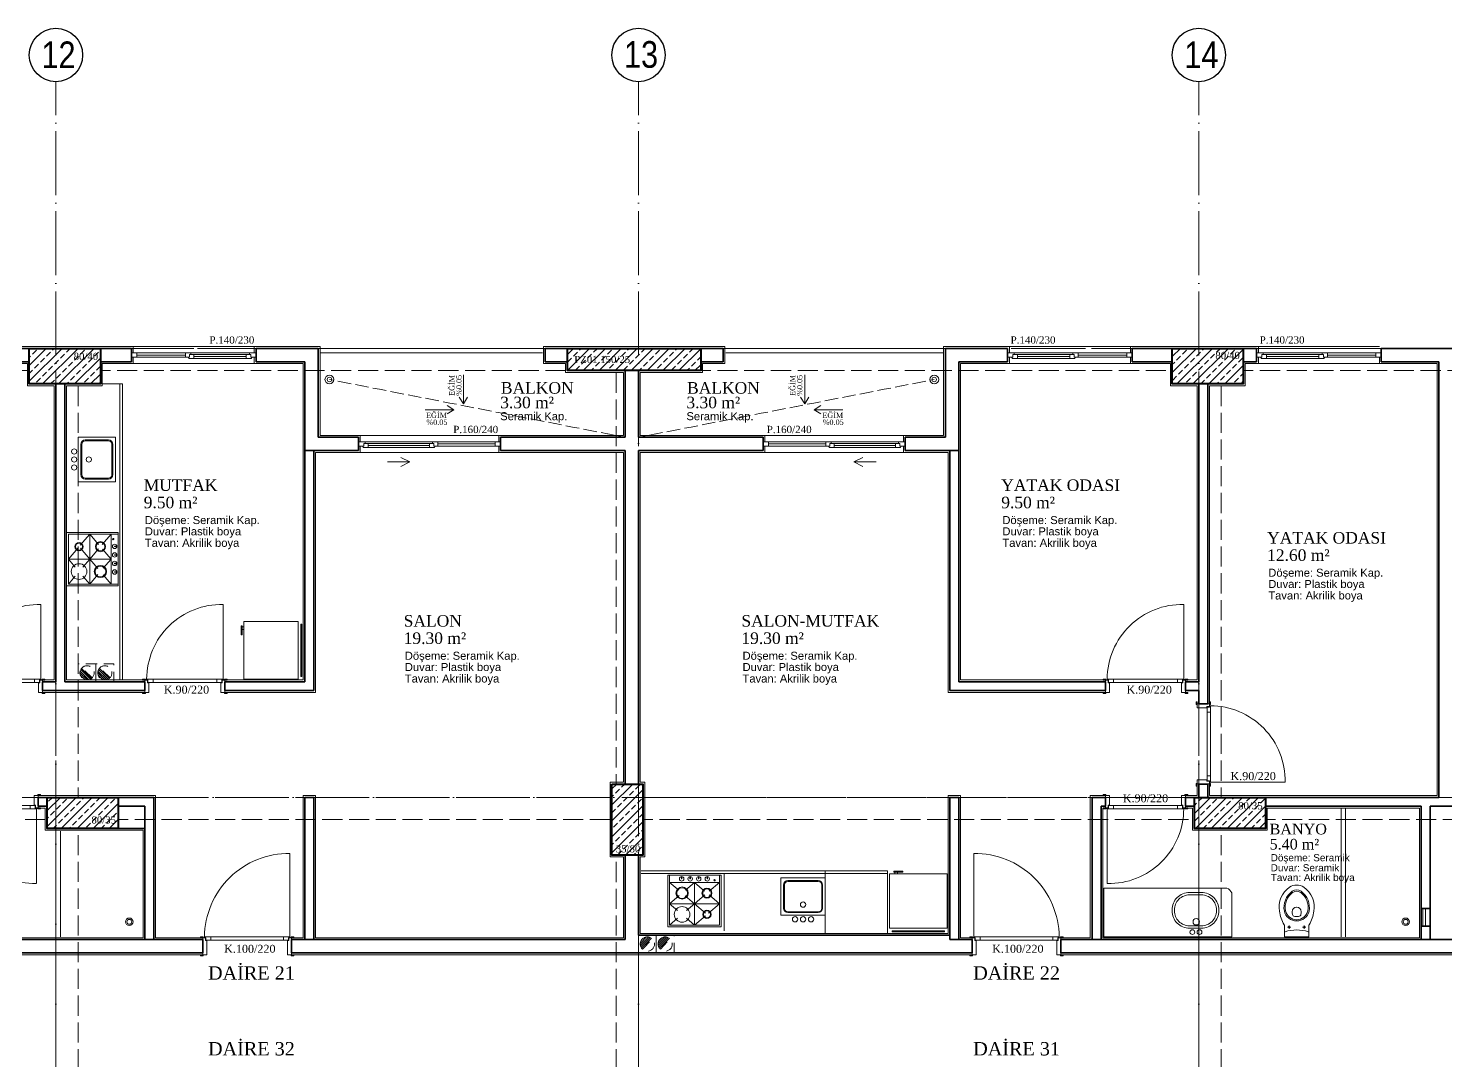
# Model space of a CAD drawing. Header units: millimetres. Extents: x 11587 to 81192, y -36083 to -25300.
# Drawn here: x 36560 to 38154, y -34581 to -33420 of the extents above; entities that cross this region are included whole.
import ezdxf

# ---------------------------------------------------------------- set-up
doc = ezdxf.new("R2010")
doc.units = ezdxf.units.MM
doc.linetypes.add('AKS', pattern=[30, 24, -3, 0, -3])
doc.linetypes.add('IZDUSUM1', pattern=[20, 7.5, -5, 7.5, 0])
for name, color, linetype, lineweight in [('rtm-aks balon', 20, 'Continuous', 25), ('rtm-aks balon yazı', 7, 'Continuous', 20), ('rtm-aks yeni', 7, 'AKS', 20), ('rtm-cam', 141, 'Continuous', 9), ('rtm-duv tugla', 22, 'Continuous', 35), ('rtm-izdusum-üst ince', 8, 'IZDUSUM1', 5), ('rtm-kapı-ahsap', 35, 'Continuous', 13), ('rtm-mhl-yazı-adı', 150, 'Continuous', 30), ('rtm-mhl-yazı-m2', 7, 'Continuous', 20), ('rtm-mhl-yazı-malzeme', 253, 'Continuous', 13), ('rtm-pen-ahsap', 35, 'Continuous', 13), ('rtm-plan katmanı-05', 205, 'Continuous', 20), ('rtm-plan katmanı-07', 135, 'Continuous', 9), ('rtm-sembol ok', 7, 'Continuous', 20), ('rtm-sıva', 252, 'Continuous', 15), ('rtm-tarama-betonarme', 51, 'Continuous', 15), ('rtm-tas_betonarme', 50, 'Continuous', 40), ('rtm-tefris vitrifiye', 9, 'Continuous', 9)]:
    doc.layers.add(name, color=color, linetype=linetype, lineweight=lineweight)
doc.styles.add('AKSYAZI', font='ARIALN.TTF')
doc.styles.add('ARIAL', font='times.ttf')
doc.styles.get("Standard").update_dxf_attribs({"font": 'arial.ttf'})
doc.styles.add('VAZ-OLCU', font='times.ttf', dxfattribs={"height": 60})
pattern_1 = [(45, (10490.655, 20162.28), (-8.980256, 8.980256), []), (45, (10499.636, 20162.28), (-8.980256, 8.980256), [6.35, -3.175])]

# ---------------------------------------------------------------- blocks, each defined once
blk = doc.blocks.new('ABLOKKİRİŞ2')
at = {"layer": 'rtm-izdusum-üst ince', "ltscale": 1.5}
for points in [[(25580.5, -53942.4), (26070.5, -53942.4)], [(26150.5, -53942.4), (26675.5, -53942.4)], [(26825.5, -53942.4), (27355.5, -53942.4)], [(27435.5, -53942.4), (27895.5, -53942.4)], [(25580.5, -53967.4), (26070.5, -53967.4)], [(26150.5, -53967.4), (26675.5, -53967.4)], [(26730.5, -54432.4), (26730.5, -53967.4)], [(26755.5, -54432.4), (26755.5, -53967.4)], [(26825.5, -53967.4), (27355.5, -53967.4)], [(27435.5, -53967.4), (27895.5, -53967.4)], [(26100.5, -54447.4), (26100.5, -53982.4)], [(26125.5, -54447.4), (26125.5, -53982.4)], [(27385.5, -54447.4), (27385.5, -53982.4)], [(27410.5, -54447.4), (27410.5, -53982.4)], [(25595.5, -54447.4), (26090.5, -54447.4)], [(26170.5, -54447.4), (26725.5, -54447.4)], [(26760.5, -54447.4), (27380.5, -54447.4)], [(27460.5, -54447.4), (27865.5, -54447.4)], [(25595.5, -54472.4), (26090.5, -54472.4)], [(26100.5, -54892.4), (26100.5, -54482.4)], [(26125.5, -54892.4), (26125.5, -54482.4)], [(26170.5, -54472.4), (26725.5, -54472.4)], [(26760.5, -54472.4), (27380.5, -54472.4)], [(27385.5, -54892.4), (27385.5, -54482.4)], [(27410.5, -54892.4), (27410.5, -54482.4)], [(27460.5, -54472.4), (27865.5, -54472.4)], [(26730.5, -54862.4), (26730.5, -54512.4)], [(26755.5, -54862.4), (26755.5, -54512.4)]]:
    blk.add_lwpolyline(points, dxfattribs=at)
blk = doc.blocks.new('rty')
at = {"layer": 'rtm-kapı-ahsap'}
for p, q in [((-58244.9, -62700.3), (-58243.8, -62700.3)), ((-58244.9, -62703.4), (-58244.9, -62700.3)), ((-58243.8, -62703.4), (-58244.9, -62703.4)), ((-58243.8, -62700.3), (-58243.8, -62703.4)), ((-58243.8, -62707.4), (-58243.8, -62702.9)), ((-58229.8, -62702.9), (-58243.8, -62702.9)), ((-58229.8, -62700.4), (-58229.8, -62703.4)), ((-58228.8, -62700.4), (-58229.8, -62700.4)), ((-58229.8, -62702.9), (-58229.8, -62705.9)), ((-58229.8, -62703.4), (-58228.8, -62703.4)), ((-58229.8, -62704.9), (-58228.8, -62704.9)), ((-58229.7, -62706.4), (-58229.7, -62704.9)), ((-58228.8, -62703.4), (-58228.8, -62700.4)), ((-58228.8, -62790.9), (-58228.8, -62704.9)), ((-58144.8, -62704.9), (-58228.8, -62704.9)), ((-58232.8, -62707.4), (-58243.8, -62707.4)), ((-58232.8, -62705.9), (-58232.8, -62707.4)), ((-58229.8, -62705.9), (-58232.8, -62705.9)), ((-58232.6, -62706.4), (-58232.6, -62789.4)), ((-58232.6, -62706.4), (-58229.7, -62706.4)), ((-58228.8, -62712), (-58232.6, -62712)), ((-58228.8, -62783.7), (-58232.6, -62783.7)), ((-58243.8, -62792.3), (-58244.9, -62792.3)), ((-58244.9, -62792.3), (-58244.9, -62795.4)), ((-58244.9, -62795.4), (-58243.8, -62795.4)), ((-58243.8, -62788.4), (-58243.8, -62792.9)), ((-58232.8, -62788.4), (-58243.8, -62788.4)), ((-58243.8, -62795.4), (-58243.8, -62792.3)), ((-58229.8, -62792.9), (-58243.8, -62792.9)), ((-58232.8, -62789.9), (-58232.8, -62788.4)), ((-58229.8, -62789.9), (-58232.8, -62789.9)), ((-58232.6, -62789.4), (-58229.7, -62789.4)), ((-58229.8, -62792.9), (-58229.8, -62789.9)), ((-58229.8, -62790.9), (-58228.8, -62790.9)), ((-58229.8, -62795.4), (-58229.8, -62792.3)), ((-58229.8, -62792.3), (-58228.8, -62792.3)), ((-58228.8, -62795.4), (-58229.8, -62795.4)), ((-58229.7, -62789.4), (-58229.7, -62790.9)), ((-58228.8, -62792.3), (-58228.8, -62795.4))]:
    blk.add_line(p, q, dxfattribs=at)
at = {"layer": 'rtm-kapı-ahsap', "const_width": 0.392}
blk.add_lwpolyline([(-58229.2, -62703.9, 1), (-58229.2, -62704.5, 1)], format="xyb", close=True, dxfattribs=at)
at = {"layer": 'rtm-kapı-ahsap'}
blk.add_arc((-58229.1, -62706.6), 84.3, 270.2011, 1.1472, dxfattribs=at)
blk = doc.blocks.new('K-100')
at = {"layer": 'rtm-kapı-ahsap'}
for p, q in [((-34308.1, -13702.2), (-34307, -13702.2)), ((-34308.1, -13705.4), (-34308.1, -13702.2)), ((-34307, -13702.2), (-34307, -13705.4)), ((-34288, -13702.3), (-34288, -13705.4)), ((-34287, -13702.3), (-34288, -13702.3)), ((-34287, -13705.4), (-34287, -13702.3)), ((-34307, -13705.4), (-34308.1, -13705.4)), ((-34307, -13709.3), (-34307, -13704.8)), ((-34288, -13704.8), (-34307, -13704.8)), ((-34291, -13709.3), (-34307, -13709.3)), ((-34288, -13707.8), (-34291, -13707.8)), ((-34291, -13707.8), (-34291, -13709.3)), ((-34290.8, -13801.3), (-34290.8, -13708.3)), ((-34290.8, -13708.3), (-34287.9, -13708.3)), ((-34287, -13713.9), (-34290.8, -13713.9)), ((-34288, -13704.8), (-34288, -13707.8)), ((-34288, -13705.4), (-34287, -13705.4)), ((-34288, -13706.8), (-34287, -13706.8)), ((-34287.9, -13708.3), (-34287.9, -13706.8)), ((-34287, -13706.8), (-34287, -13802.8)), ((-34287, -13795.6), (-34290.8, -13795.6)), ((-34307, -13804.2), (-34308.1, -13804.2)), ((-34308.1, -13804.2), (-34308.1, -13807.3)), ((-34308.1, -13807.3), (-34307, -13807.3)), ((-34307, -13800.3), (-34307, -13804.8)), ((-34291, -13800.3), (-34307, -13800.3)), ((-34307, -13807.3), (-34307, -13804.2)), ((-34288, -13804.8), (-34307, -13804.8)), ((-34291, -13801.8), (-34291, -13800.3)), ((-34288, -13801.8), (-34291, -13801.8)), ((-34290.8, -13801.3), (-34287.9, -13801.3)), ((-34288, -13804.8), (-34288, -13801.8)), ((-34288, -13802.8), (-34287, -13802.8)), ((-34288, -13807.3), (-34288, -13804.2)), ((-34288, -13804.2), (-34287, -13804.2)), ((-34287, -13807.3), (-34288, -13807.3)), ((-34287.9, -13801.3), (-34287.9, -13802.8)), ((-34193, -13802.8), (-34287, -13802.8)), ((-34287, -13804.2), (-34287, -13807.3))]:
    blk.add_line(p, q, dxfattribs=at)
at = {"layer": 'rtm-kapı-ahsap', "const_width": 0.392}
blk.add_lwpolyline([(-34287.4, -13803.7, -1), (-34287.4, -13803.1, -1)], format="xyb", close=True, dxfattribs=at)
at = {"layer": 'rtm-kapı-ahsap'}
blk.add_arc((-34287.9, -13801.7), 94.9, 359.3332, 89.4605, dxfattribs=at)

msp = doc.modelspace()

# ---------------------------------------------------------------- hatches: boundary and pattern name
at = {"layer": 'rtm-izdusum-üst ince', "ltscale": 1.5}
h = msp.add_hatch(dxfattribs=at)
h.set_pattern_fill('ANSI31', color=256, scale=0.5, angle=270, style=0)
h.set_pattern_definition([(315, (36616.192, -33700.7417), (1.122532, 1.122532), [])])
edge = h.paths.add_edge_path()
edge.add_arc((36626.19, -34145.13), 8, 137.23741, 317.23741, ccw=False)
edge.add_line((36620.32, -34139.7), (36632.07, -34150.57))
h = msp.add_hatch(dxfattribs=at)
h.set_pattern_fill('ANSI31', color=256, scale=0.5, angle=270, style=0)
h.set_pattern_definition([(315, (36636.192, -33700.7417), (1.122532, 1.122532), [])])
edge = h.paths.add_edge_path()
edge.add_arc((36646.19, -34145.13), 8, 137.23741, 317.23741, ccw=False)
edge.add_line((36640.32, -34139.7), (36652.07, -34150.57))
h = msp.add_hatch(dxfattribs=at)
h.set_pattern_fill('ANSI31', color=256, scale=0.5, angle=180, style=0)
h.set_pattern_definition([(225, (38020.5832, -34440.134), (1.122532, -1.122532), [])])
edge = h.paths.add_edge_path()
edge.add_arc((37256.19, -34450.13), 8, 47.23741, 227.23741, ccw=False)
edge.add_line((37261.62, -34444.26), (37250.76, -34456.01))
h = msp.add_hatch(dxfattribs=at)
h.set_pattern_fill('ANSI31', color=256, scale=0.5, angle=180, style=0)
h.set_pattern_definition([(225, (38000.5832, -34440.134), (1.122532, -1.122532), [])])
edge = h.paths.add_edge_path()
edge.add_arc((37276.19, -34450.13), 8, 47.23741, 227.23741, ccw=False)
edge.add_line((37281.62, -34444.26), (37270.76, -34456.01))
at = {"layer": 'rtm-tarama-betonarme'}
h = msp.add_hatch(dxfattribs=at)
h.set_pattern_fill('ANSI33', color=256, scale=2, style=0)
h.set_pattern_definition(pattern_1)
h.paths.add_polyline_path([(36641.19, -33780.13), (36641.19, -33820.13), (36561.19, -33820.13), (36561.19, -33780.13)])
h = msp.add_hatch(dxfattribs=at)
h.set_pattern_fill('ANSI33', color=256, scale=2, style=0)
h.set_pattern_definition(pattern_1)
h.paths.add_polyline_path([(37166.19, -33780.13), (37316.19, -33780.13), (37316.19, -33805.13), (37166.19, -33805.13)])
h = msp.add_hatch(dxfattribs=at)
h.set_pattern_fill('ANSI33', color=256, scale=2, style=0)
h.set_pattern_definition(pattern_1)
h.paths.add_polyline_path([(37926.19, -33780.13), (37926.19, -33820.13), (37846.19, -33820.13), (37846.19, -33780.13)])
h = msp.add_hatch(dxfattribs=at)
h.set_pattern_fill('ANSI33', color=256, scale=2, style=0)
h.set_pattern_definition(pattern_1)
h.paths.add_polyline_path([(37251.19, -34270.13), (37251.19, -34350.13), (37216.19, -34350.13), (37216.19, -34270.13)])
h = msp.add_hatch(dxfattribs=at)
h.set_pattern_fill('ANSI33', color=256, scale=2, style=0)
h.set_pattern_definition(pattern_1)
h.paths.add_polyline_path([(36661.19, -34285.13), (36661.19, -34320.13), (36581.19, -34320.13), (36581.19, -34285.13)])
h = msp.add_hatch(dxfattribs=at)
h.set_pattern_fill('ANSI33', color=256, scale=2, style=0)
h.set_pattern_definition(pattern_1)
h.paths.add_polyline_path([(37871.19, -34285.13), (37951.19, -34285.13), (37951.19, -34320.13), (37871.19, -34320.13)])

# ---------------------------------------------------------------- linework, layer by layer
at = {"layer": 'rtm-aks balon'}
for centre in [(36591.19, -33450.13), (37246.19, -33450.13), (37876.19, -33450.13)]:
    msp.add_circle(centre, 30, dxfattribs=at)
at = {"layer": 'rtm-aks yeni', "ltscale": 3}
for p, q in [((36591.19, -35680.13), (36591.19, -33480.13)), ((37246.19, -35680.13), (37246.19, -33480.13)), ((37876.19, -35680.13), (37876.19, -33480.13)), ((33971.19, -33780.13), (42336.19, -33780.13)), ((35966.19, -34285.13), (40341.19, -34285.13))]:
    msp.add_line(p, q, dxfattribs=at)
at = {"layer": 'rtm-cam'}
for p, q in [((36736.69, -33787.63), (36682.19, -33787.63)), ((36805.19, -33789.38), (36746.19, -33789.38)), ((37672.19, -33789.38), (37731.19, -33789.38)), ((37740.69, -33787.63), (37795.19, -33787.63)), ((37952.19, -33789.38), (38011.19, -33789.38)), ((38020.69, -33787.63), (38075.19, -33787.63)), ((36942.19, -33889.38), (37011.19, -33889.38)), ((37020.69, -33887.63), (37085.19, -33887.63)), ((37456.69, -33887.63), (37392.19, -33887.63)), ((37535.19, -33889.38), (37466.19, -33889.38))]:
    msp.add_line(p, q, dxfattribs=at)
at = {"layer": 'rtm-duv tugla'}
for points in [[(36561.19, -33780.13), (36536.19, -33780.13)], [(36676.19, -33780.13), (36641.19, -33780.13)], [(36676.19, -33795.13), (36676.19, -33780.13)], [(36816.19, -33795.13), (36816.19, -33780.13)], [(36886.19, -33780.13), (36816.19, -33780.13)], [(36886.19, -33880.13), (36886.19, -33780.13)], [(37166.19, -33780.13), (37141.19, -33780.13)], [(37141.19, -33780.13), (37141.19, -33795.13)], [(37316.19, -33780.13), (37341.19, -33780.13)], [(37341.19, -33780.13), (37341.19, -33795.13)], [(37591.19, -33780.13), (37661.19, -33780.13)], [(37591.19, -33880.13), (37591.19, -33780.13)], [(37661.19, -33795.13), (37661.19, -33780.13)], [(37801.19, -33795.13), (37801.19, -33780.13)], [(37801.19, -33780.13), (37846.19, -33780.13)], [(37926.19, -33780.13), (37941.19, -33780.13)], [(37941.19, -33795.13), (37941.19, -33780.13)], [(38081.19, -33780.13), (38226.19, -33780.13)], [(38081.19, -33795.13), (38081.19, -33780.13)], [(36561.19, -33795.13), (36536.19, -33795.13)], [(36676.19, -33795.13), (36641.19, -33795.13)], [(36871.19, -33795.13), (36816.19, -33795.13)], [(36871.19, -33895.13), (36871.19, -33795.13)], [(37166.19, -33795.13), (37141.19, -33795.13)], [(37316.19, -33795.13), (37341.19, -33795.13)], [(37606.19, -33795.13), (37661.19, -33795.13)], [(37606.19, -33895.13), (37606.19, -33795.13)], [(37801.19, -33795.13), (37846.19, -33795.13)], [(37926.19, -33795.13), (37941.19, -33795.13)], [(38081.19, -33795.13), (38146.19, -33795.13)], [(38146.19, -34285.13), (38146.19, -33795.13)], [(37231.19, -33805.13), (37231.19, -33880.13)], [(37246.19, -33805.13), (37246.19, -33880.13)], [(36591.19, -34155.13), (36591.19, -33820.13)], [(36601.19, -34155.13), (36601.19, -33820.13)], [(37876.19, -34155.13), (37876.19, -33820.13)], [(37886.19, -34180.13), (37886.19, -33820.13)], [(36931.19, -33880.13), (36886.19, -33880.13)], [(36931.19, -33880.13), (36931.19, -33895.13)], [(37231.19, -33880.13), (37091.19, -33880.13)], [(37091.19, -33880.13), (37091.19, -33895.13)], [(37246.19, -33880.13), (37386.19, -33880.13)], [(37386.19, -33880.13), (37386.19, -33895.13)], [(37546.19, -33880.13), (37591.19, -33880.13)], [(37546.19, -33880.13), (37546.19, -33895.13)], [(36871.19, -33895.13), (36871.19, -34155.13)], [(36931.19, -33895.13), (36871.19, -33895.13)], [(36881.19, -33895.13), (36881.19, -34165.13)], [(37231.19, -33895.13), (37091.19, -33895.13)], [(37231.19, -33895.13), (37231.19, -34270.13)], [(37246.19, -33895.13), (37386.19, -33895.13)], [(37246.19, -33895.13), (37246.19, -34270.13)], [(37546.19, -33895.13), (37606.19, -33895.13)], [(37596.19, -33895.13), (37596.19, -34165.13)], [(37606.19, -33895.13), (37606.19, -34155.13)], [(36576.19, -34165.13), (36576.19, -34155.13)], [(36576.19, -34155.13), (36591.19, -34155.13)], [(36601.19, -34155.13), (36691.19, -34155.13)], [(36691.19, -34165.13), (36691.19, -34155.13)], [(36781.19, -34165.13), (36781.19, -34155.13)], [(36781.19, -34155.13), (36871.19, -34155.13)], [(37771.19, -34155.13), (37606.19, -34155.13)], [(37771.19, -34165.13), (37771.19, -34155.13)], [(37876.19, -34155.13), (37861.19, -34155.13)], [(37861.19, -34165.13), (37861.19, -34155.13)], [(36576.19, -34165.13), (36691.19, -34165.13)], [(36781.19, -34165.13), (36881.19, -34165.13)], [(37771.19, -34165.13), (37596.19, -34165.13)], [(37876.19, -34165.13), (37861.19, -34165.13)], [(37876.19, -34180.13), (37876.19, -34165.13)], [(37876.19, -34180.13), (37886.19, -34180.13)], [(37876.19, -34285.13), (37876.19, -34270.13)], [(37876.19, -34270.13), (37886.19, -34270.13)], [(37886.19, -34285.13), (37886.19, -34270.13)], [(36571.19, -34285.13), (36571.19, -34295.13)], [(36571.19, -34285.13), (36581.19, -34285.13)], [(36661.19, -34285.13), (36701.19, -34285.13)], [(36701.19, -34285.13), (36701.19, -34445.13)], [(36881.19, -34445.13), (36881.19, -34285.13), (36871.19, -34285.13), (36871.19, -34445.13)], [(37596.19, -34445.13), (37596.19, -34285.13), (37606.19, -34285.13), (37606.19, -34445.13)], [(37756.19, -34285.13), (37756.19, -34445.13)], [(37771.19, -34285.13), (37756.19, -34285.13)], [(37771.19, -34295.13), (37771.19, -34285.13)], [(37871.19, -34285.13), (37861.19, -34285.13)], [(37861.19, -34295.13), (37861.19, -34285.13)], [(38146.19, -34285.13), (37951.19, -34285.13)], [(36571.19, -34295.13), (36581.19, -34295.13)], [(36661.19, -34295.13), (36691.19, -34295.13)], [(36691.19, -34295.13), (36691.19, -34445.13)], [(37766.19, -34295.13), (37766.19, -34445.13)], [(37771.19, -34295.13), (37766.19, -34295.13)], [(37871.19, -34295.13), (37861.19, -34295.13)], [(38126.19, -34295.13), (37951.19, -34295.13)], [(38126.19, -34445.13), (38126.19, -34295.13)], [(38136.19, -34445.13), (38136.19, -34295.13)], [(38171.19, -34295.13), (38136.19, -34295.13)], [(36661.19, -34320.13), (36691.19, -34320.13)], [(37231.19, -34350.13), (37231.19, -34445.13)], [(37246.19, -34350.13), (37246.19, -34440.13)], [(36756.19, -34460.13), (36046.19, -34460.13), (36046.19, -34365.13)], [(36061.19, -34365.13), (36061.19, -34445.13), (36756.19, -34445.13)], [(38126.19, -34410.13), (38136.19, -34410.13)], [(38126.19, -34430.13), (38136.19, -34430.13)], [(36756.19, -34445.13), (36756.19, -34460.13)], [(36856.19, -34445.13), (36856.19, -34460.13)], [(36856.19, -34445.13), (37231.19, -34445.13)], [(37596.19, -34440.13), (37246.19, -34440.13)], [(37596.19, -34445.13), (37621.19, -34445.13)], [(37621.19, -34445.13), (37621.19, -34460.13)], [(37721.19, -34445.13), (37721.19, -34460.13)], [(37721.19, -34445.13), (38586.19, -34445.13)], [(37621.19, -34460.13), (36856.19, -34460.13)], [(38586.19, -34460.13), (37721.19, -34460.13)]]:
    msp.add_lwpolyline(points, dxfattribs=at)
at = {"layer": 'rtm-izdusum-üst ince'}
for points in [[(37231.19, -33880.13), (36898.69, -33815.13)], [(37246.19, -33880.13), (37578.69, -33815.13)]]:
    msp.add_lwpolyline(points, dxfattribs=at)
at = {"layer": 'rtm-izdusum-üst ince', "ltscale": 1.5}
for points in [[(36616.19, -34155.13), (36636.19, -34155.13), (36636.19, -34135.13), (36616.19, -34135.13), (36616.19, -34155.13)], [(36632.07, -34150.57), (36620.32, -34139.7)], [(36636.19, -34155.13), (36656.19, -34155.13), (36656.19, -34135.13), (36636.19, -34135.13), (36636.19, -34155.13)], [(36652.07, -34150.57), (36640.32, -34139.7)], [(37246.19, -34440.13), (37246.19, -34460.13), (37266.19, -34460.13), (37266.19, -34440.13), (37246.19, -34440.13)], [(37250.76, -34456.01), (37261.62, -34444.26)], [(37266.19, -34440.13), (37266.19, -34460.13), (37286.19, -34460.13), (37286.19, -34440.13), (37266.19, -34440.13)], [(37270.76, -34456.01), (37281.62, -34444.26)]]:
    msp.add_lwpolyline(points, dxfattribs=at)
for centre in [(36626.19, -34145.13), (36646.19, -34145.13), (37256.19, -34450.13), (37276.19, -34450.13)]:
    msp.add_circle(centre, 8, dxfattribs=at)
at = {"layer": 'rtm-kapı-ahsap'}
for points in [[(38128.19, -34430.13), (38128.19, -34410.13)], [(38131.19, -34430.13), (38131.19, -34410.13)]]:
    msp.add_lwpolyline(points, dxfattribs=at)
at = {"layer": 'rtm-pen-ahsap'}
for p, q in [((36735.19, -33785.13), (36676.19, -33785.13)), ((36676.19, -33790.13), (36682.19, -33790.13)), ((36687.19, -33790.13), (36681.56, -33790.13)), ((36682.19, -33785.13), (36682.19, -33790.13)), ((36687.19, -33790.13), (36736.69, -33790.13)), ((36735.19, -33785.13), (36742.69, -33785.13)), ((36736.69, -33785.13), (36736.69, -33790.13)), ((36741.19, -33790.13), (36736.69, -33790.13)), ((36740.56, -33791.63), (36746.19, -33791.63)), ((36741.19, -33787.13), (36746.19, -33787.13)), ((36741.19, -33787.13), (36741.19, -33790.13)), ((36742.69, -33787.13), (36742.69, -33785.13)), ((36746.19, -33787.13), (36805.19, -33787.13)), ((36746.19, -33787.13), (36746.19, -33791.63)), ((36746.19, -33791.63), (36805.19, -33791.63)), ((36810.19, -33787.13), (36805.19, -33787.13)), ((36805.19, -33787.13), (36805.19, -33791.63)), ((36810.83, -33791.63), (36805.19, -33791.63)), ((36808.69, -33785.13), (36808.69, -33787.13)), ((36808.69, -33785.13), (36816.19, -33785.13)), ((36810.19, -33787.13), (36810.19, -33790.13)), ((36816.19, -33790.13), (36810.19, -33790.13)), ((37668.69, -33785.13), (37661.19, -33785.13)), ((37661.19, -33790.13), (37667.19, -33790.13)), ((37666.56, -33791.63), (37672.19, -33791.63)), ((37667.19, -33787.13), (37672.19, -33787.13)), ((37667.19, -33787.13), (37667.19, -33790.13)), ((37668.69, -33785.13), (37668.69, -33787.13)), ((37731.19, -33787.13), (37672.19, -33787.13)), ((37672.19, -33787.13), (37672.19, -33791.63)), ((37731.19, -33791.63), (37672.19, -33791.63)), ((37736.19, -33787.13), (37731.19, -33787.13)), ((37731.19, -33787.13), (37731.19, -33791.63)), ((37736.83, -33791.63), (37731.19, -33791.63)), ((37742.19, -33785.13), (37734.69, -33785.13)), ((37734.69, -33787.13), (37734.69, -33785.13)), ((37736.19, -33787.13), (37736.19, -33790.13)), ((37736.19, -33790.13), (37740.69, -33790.13)), ((37740.69, -33785.13), (37740.69, -33790.13)), ((37790.19, -33790.13), (37740.69, -33790.13)), ((37742.19, -33785.13), (37801.19, -33785.13)), ((37790.19, -33790.13), (37795.83, -33790.13)), ((37795.19, -33785.13), (37795.19, -33790.13)), ((37801.19, -33790.13), (37795.19, -33790.13)), ((37948.69, -33785.13), (37941.19, -33785.13)), ((37941.19, -33790.13), (37947.19, -33790.13)), ((37946.56, -33791.63), (37952.19, -33791.63)), ((37947.19, -33787.13), (37952.19, -33787.13)), ((37947.19, -33787.13), (37947.19, -33790.13)), ((37948.69, -33785.13), (37948.69, -33787.13)), ((38011.19, -33787.13), (37952.19, -33787.13)), ((37952.19, -33787.13), (37952.19, -33791.63)), ((38011.19, -33791.63), (37952.19, -33791.63)), ((38016.19, -33787.13), (38011.19, -33787.13)), ((38011.19, -33787.13), (38011.19, -33791.63)), ((38016.83, -33791.63), (38011.19, -33791.63)), ((38022.19, -33785.13), (38014.69, -33785.13)), ((38014.69, -33787.13), (38014.69, -33785.13)), ((38016.19, -33787.13), (38016.19, -33790.13)), ((38016.19, -33790.13), (38020.69, -33790.13)), ((38020.69, -33785.13), (38020.69, -33790.13)), ((38070.19, -33790.13), (38020.69, -33790.13)), ((38022.19, -33785.13), (38081.19, -33785.13)), ((38070.19, -33790.13), (38075.83, -33790.13)), ((38075.19, -33785.13), (38075.19, -33790.13)), ((38081.19, -33790.13), (38075.19, -33790.13)), ((36938.69, -33885.13), (36931.19, -33885.13)), ((36931.19, -33890.13), (36937.19, -33890.13)), ((36936.56, -33891.63), (36942.19, -33891.63)), ((36937.19, -33887.13), (36942.19, -33887.13)), ((36937.19, -33887.13), (36937.19, -33890.13)), ((36938.69, -33885.13), (36938.69, -33887.13)), ((37011.19, -33887.13), (36942.19, -33887.13)), ((36942.19, -33887.13), (36942.19, -33891.63)), ((37011.19, -33891.63), (36942.19, -33891.63)), ((37016.19, -33887.13), (37011.19, -33887.13)), ((37011.19, -33887.13), (37011.19, -33891.63)), ((37016.83, -33891.63), (37011.19, -33891.63)), ((37022.19, -33885.13), (37014.69, -33885.13)), ((37014.69, -33887.13), (37014.69, -33885.13)), ((37016.19, -33887.13), (37016.19, -33890.13)), ((37016.19, -33890.13), (37020.69, -33890.13)), ((37020.69, -33885.13), (37020.69, -33890.13)), ((37080.19, -33890.13), (37020.69, -33890.13)), ((37022.19, -33885.13), (37091.19, -33885.13)), ((37080.19, -33890.13), (37085.83, -33890.13)), ((37085.19, -33885.13), (37085.19, -33890.13)), ((37091.19, -33890.13), (37085.19, -33890.13)), ((37455.19, -33885.13), (37386.19, -33885.13)), ((37386.19, -33890.13), (37392.19, -33890.13)), ((37397.19, -33890.13), (37391.56, -33890.13)), ((37392.19, -33885.13), (37392.19, -33890.13)), ((37397.19, -33890.13), (37456.69, -33890.13)), ((37455.19, -33885.13), (37462.69, -33885.13)), ((37456.69, -33885.13), (37456.69, -33890.13)), ((37461.19, -33890.13), (37456.69, -33890.13)), ((37460.56, -33891.63), (37466.19, -33891.63)), ((37461.19, -33887.13), (37466.19, -33887.13)), ((37461.19, -33887.13), (37461.19, -33890.13)), ((37462.69, -33887.13), (37462.69, -33885.13)), ((37466.19, -33887.13), (37535.19, -33887.13)), ((37466.19, -33887.13), (37466.19, -33891.63)), ((37466.19, -33891.63), (37535.19, -33891.63)), ((37540.19, -33887.13), (37535.19, -33887.13)), ((37535.19, -33887.13), (37535.19, -33891.63)), ((37540.83, -33891.63), (37535.19, -33891.63)), ((37538.69, -33885.13), (37538.69, -33887.13)), ((37538.69, -33885.13), (37546.19, -33885.13)), ((37540.19, -33887.13), (37540.19, -33890.13)), ((37546.19, -33890.13), (37540.19, -33890.13))]:
    msp.add_line(p, q, dxfattribs=at)
for points in [[(36740.56, -33791.63), (36739.69, -33790.13)], [(36810.83, -33791.63), (36811.69, -33790.13)], [(37666.56, -33791.63), (37665.69, -33790.13)], [(37736.83, -33791.63), (37737.69, -33790.13)], [(37946.56, -33791.63), (37945.69, -33790.13)], [(38016.83, -33791.63), (38017.69, -33790.13)], [(36936.56, -33891.63), (36935.69, -33890.13)], [(37016.83, -33891.63), (37017.69, -33890.13)], [(37460.56, -33891.63), (37459.69, -33890.13)], [(37540.83, -33891.63), (37541.69, -33890.13)]]:
    msp.add_lwpolyline(points, dxfattribs=at)
at = {"layer": 'rtm-plan katmanı-05', "ltscale": 0.6}
for points in [[(36678.19, -33778.13), (36814.19, -33778.13)], [(37799.19, -33778.13), (37663.19, -33778.13)], [(38079.19, -33778.13), (37943.19, -33778.13)], [(36678.19, -33797.13), (36814.19, -33797.13)], [(37799.19, -33797.13), (37663.19, -33797.13)], [(38079.19, -33797.13), (37943.19, -33797.13)], [(37089.19, -33878.13), (36933.19, -33878.13)], [(37388.19, -33878.13), (37544.19, -33878.13)], [(37089.19, -33897.13), (36933.19, -33897.13)], [(37388.19, -33897.13), (37544.19, -33897.13)]]:
    msp.add_lwpolyline(points, dxfattribs=at)
at = {"layer": 'rtm-plan katmanı-05'}
for points in [[(37138.19, -33780.13), (36889.19, -33780.13)], [(37344.19, -33780.13), (37588.19, -33780.13)], [(37138.19, -33785.13), (36889.19, -33785.13)], [(37344.19, -33785.13), (37588.19, -33785.13)]]:
    msp.add_lwpolyline(points, dxfattribs=at)
for centre, radius in [((36898.69, -33815.13), 5), ((36898.69, -33815.13), 2.5), ((37578.69, -33815.13), 5), ((37578.69, -33815.13), 2.5)]:
    msp.add_circle(centre, radius, dxfattribs=at)
at = {"layer": 'rtm-plan katmanı-07'}
for points in [[(36742.69, -33785.13), (36808.69, -33785.13)], [(37734.69, -33785.13), (37668.69, -33785.13)], [(38014.69, -33785.13), (37948.69, -33785.13)], [(37014.69, -33885.13), (36938.69, -33885.13)], [(37462.69, -33885.13), (37538.69, -33885.13)]]:
    msp.add_lwpolyline(points, dxfattribs=at)
at = {"layer": 'rtm-sembol ok'}
for points in [[(37049.32, -33809.99), (37049.32, -33842.32)], [(37433.06, -33809.99), (37433.06, -33842.32)], [(37038.63, -33849.11), (37031.23, -33844.44)], [(37049.32, -33842.32), (37044.65, -33834.91)], [(37049.32, -33842.32), (37053.99, -33834.91)], [(37433.06, -33842.32), (37428.39, -33834.91)], [(37433.06, -33842.32), (37437.73, -33834.91)], [(37443.75, -33849.11), (37451.15, -33844.44)], [(37006.3, -33849.11), (37038.63, -33849.11)], [(37038.63, -33849.11), (37031.23, -33853.78)], [(37476.08, -33849.11), (37443.75, -33849.11)], [(37443.75, -33849.11), (37451.15, -33853.78)], [(36963.94, -33907.82), (36988.94, -33907.82)], [(36988.94, -33907.82), (36978.94, -33902.82)], [(36988.94, -33907.82), (36978.94, -33912.82)], [(37488.44, -33907.82), (37498.44, -33902.82)], [(37513.44, -33907.82), (37488.44, -33907.82)], [(37488.44, -33907.82), (37498.44, -33912.82)]]:
    msp.add_lwpolyline(points, dxfattribs=at)
at = {"layer": 'rtm-sıva'}
for points in [[(36534.19, -33785.13), (36534.19, -33778.13), (36678.19, -33778.13), (36678.19, -33785.13)], [(36933.19, -33885.13), (36933.19, -33878.13), (36888.19, -33878.13), (36888.19, -33778.13), (36814.19, -33778.13), (36814.19, -33785.13)], [(37089.19, -33885.13), (37089.19, -33878.13), (37229.19, -33878.13), (37229.19, -33807.13), (37164.19, -33807.13), (37164.19, -33797.13), (37139.19, -33797.13), (37139.19, -33778.13), (37343.19, -33778.13), (37343.19, -33797.13), (37318.19, -33797.13), (37318.19, -33807.13), (37248.19, -33807.13), (37248.19, -33878.13), (37388.19, -33878.13), (37388.19, -33885.13)], [(37544.19, -33885.13), (37544.19, -33878.13), (37589.19, -33878.13), (37589.19, -33778.13), (37663.19, -33778.13), (37663.19, -33785.13)], [(37799.19, -33785.13), (37799.19, -33778.13), (37943.19, -33778.13), (37943.19, -33785.13)], [(36534.19, -33790.13), (36534.19, -33797.13), (36559.19, -33797.13), (36559.19, -33822.13), (36589.19, -33822.13), (36589.19, -34153.13), (36576.19, -34153.13)], [(36678.19, -33790.13), (36678.19, -33797.13), (36643.19, -33797.13), (36643.19, -33822.13), (36603.19, -33822.13), (36603.19, -34153.13), (36691.19, -34153.13)], [(36781.19, -34153.13), (36869.19, -34153.13), (36869.19, -33797.13), (36814.19, -33797.13), (36814.19, -33790.13)], [(37663.19, -33790.13), (37663.19, -33797.13), (37608.19, -33797.13), (37608.19, -34153.13), (37771.19, -34153.13)], [(37861.19, -34153.13), (37874.19, -34153.13), (37874.19, -33822.13), (37844.19, -33822.13), (37844.19, -33797.13), (37799.19, -33797.13), (37799.19, -33790.13)], [(37888.19, -34270.13), (37888.19, -34283.13), (38144.19, -34283.13), (38144.19, -33797.13), (38079.19, -33797.13), (38079.19, -33790.13)], [(37943.19, -33790.13), (37943.19, -33797.13), (37928.19, -33797.13), (37928.19, -33822.13), (37888.19, -33822.13), (37888.19, -34180.13)], [(36781.19, -34167.13), (36883.19, -34167.13), (36883.19, -33897.13), (36933.19, -33897.13), (36933.19, -33890.13)], [(36856.19, -34443.13), (36869.19, -34443.13), (36869.19, -34283.13), (36883.19, -34283.13), (36883.19, -34443.13), (37229.19, -34443.13), (37229.19, -34352.13), (37214.19, -34352.13), (37214.19, -34268.13), (37229.19, -34268.13), (37229.19, -33897.13), (37089.19, -33897.13), (37089.19, -33890.13)], [(37388.19, -33890.13), (37388.19, -33897.13), (37248.19, -33897.13), (37248.19, -34268.13), (37253.19, -34268.13), (37253.19, -34352.13), (37248.19, -34352.13), (37248.19, -34438.13), (37594.19, -34438.13), (37594.19, -34283.13), (37608.19, -34283.13), (37608.19, -34443.13), (37621.19, -34443.13)], [(37771.19, -34167.13), (37594.19, -34167.13), (37594.19, -33897.13), (37544.19, -33897.13), (37544.19, -33890.13)], [(36576.19, -34167.13), (36691.19, -34167.13)], [(37876.19, -34180.13), (37876.19, -34165.13), (37861.19, -34165.13)], [(37861.19, -34283.13), (37874.19, -34283.13), (37874.19, -34270.13)], [(36571.19, -34283.13), (36703.19, -34283.13), (36703.19, -34443.13), (36756.19, -34443.13)], [(37721.19, -34443.13), (37754.19, -34443.13), (37754.19, -34283.13), (37771.19, -34283.13)], [(36481.19, -34297.13), (36383.19, -34297.13), (36383.19, -34443.13), (36689.19, -34443.13), (36689.19, -34322.13), (36579.19, -34322.13), (36579.19, -34297.13), (36571.19, -34297.13)], [(37771.19, -34297.13), (37768.19, -34297.13), (37768.19, -34443.13), (38124.19, -34443.13), (38124.19, -34297.13), (37953.19, -34297.13), (37953.19, -34322.13), (37869.19, -34322.13), (37869.19, -34297.13), (37861.19, -34297.13)], [(36756.19, -34462.13), (36044.19, -34462.13), (36044.19, -34452.13), (35964.19, -34452.13), (35964.19, -34432.13), (35934.19, -34432.13), (35934.19, -34425.13)], [(37621.19, -34462.13), (36856.19, -34462.13)], [(38586.19, -34462.13), (37721.19, -34462.13)]]:
    msp.add_lwpolyline(points, dxfattribs=at)
at = {"layer": 'rtm-tas_betonarme'}
for points in [[(36561.19, -33780.13), (36641.19, -33780.13), (36641.19, -33820.13), (36561.19, -33820.13)], [(37166.19, -33780.13), (37316.19, -33780.13), (37316.19, -33805.13), (37166.19, -33805.13)], [(37846.19, -33780.13), (37926.19, -33780.13), (37926.19, -33820.13), (37846.19, -33820.13)], [(37216.19, -34270.13), (37251.19, -34270.13), (37251.19, -34350.13), (37216.19, -34350.13)], [(36581.19, -34285.13), (36661.19, -34285.13), (36661.19, -34320.13), (36581.19, -34320.13)], [(37871.19, -34285.13), (37951.19, -34285.13), (37951.19, -34320.13), (37871.19, -34320.13)]]:
    msp.add_lwpolyline(points, close=True, dxfattribs=at)
at = {"layer": 'rtm-tefris vitrifiye'}
for p, q in [((36666.19, -33820.13), (36666.19, -34152.13)), ((36658.19, -33880.13), (36616.19, -33880.13)), ((36616.19, -33880.13), (36616.19, -33930.13)), ((36619.19, -33888.13), (36619.19, -33922.13)), ((36620.19, -33888.13), (36620.19, -33922.13)), ((36650.19, -33883.13), (36624.19, -33883.13)), ((36650.19, -33884.13), (36624.19, -33884.13)), ((36654.19, -33922.13), (36654.19, -33888.13)), ((36655.19, -33922.13), (36655.19, -33888.13)), ((36658.19, -33930.13), (36658.19, -33880.13)), ((36658.19, -33930.13), (36616.19, -33930.13)), ((36650.19, -33926.13), (36624.19, -33926.13)), ((36650.19, -33927.13), (36624.19, -33927.13)), ((36603.19, -33987.16), (36661.19, -33987.16)), ((36603.19, -33987.16), (36603.19, -34047.16)), ((36605.19, -33989.16), (36605.19, -34045.16)), ((36605.19, -33989.16), (36661.19, -33989.16)), ((36618.55, -34001.57), (36629.19, -33989.16)), ((36629.19, -33989.16), (36639.21, -34000.85)), ((36629.19, -33989.16), (36629.19, -34045.16)), ((36643.31, -34000.68), (36653.19, -33989.16)), ((36653.19, -33989.16), (36653.19, -34045.16)), ((36661.19, -33987.16), (36661.19, -34047.16)), ((36615.64, -34004.97), (36605.19, -34017.16)), ((36629.19, -34017.16), (36618.71, -34004.93)), ((36629.19, -34017.16), (36639.22, -34005.45)), ((36657.21, -34003.12), (36657.21, -34002.58)), ((36657.21, -34002.58), (36659.68, -34002.58)), ((36659.68, -34003.12), (36657.21, -34003.12)), ((36605.19, -34017.16), (36612.88, -34026.13)), ((36605.19, -34017.16), (36653.19, -34017.16)), ((36621.51, -34026.13), (36629.19, -34017.16)), ((36629.19, -34017.16), (36638.15, -34027.62)), ((36643.45, -34005.79), (36653.19, -34017.16)), ((36644.37, -34027.45), (36653.19, -34017.16)), ((36657.21, -34012.7), (36657.21, -34012.17)), ((36657.21, -34012.17), (36659.68, -34012.17)), ((36659.68, -34012.7), (36657.21, -34012.7)), ((36612.88, -34036.19), (36605.19, -34045.16)), ((36629.19, -34045.16), (36621.51, -34036.19)), ((36629.19, -34045.16), (36638.3, -34034.54)), ((36644.43, -34034.94), (36653.19, -34045.16)), ((36657.21, -34022.29), (36657.21, -34021.75)), ((36657.21, -34021.75), (36659.68, -34021.75)), ((36659.68, -34022.29), (36657.21, -34022.29)), ((36657.21, -34031.88), (36657.21, -34031.34)), ((36657.21, -34031.34), (36659.68, -34031.34)), ((36659.68, -34031.88), (36657.21, -34031.88)), ((36605.19, -34045.16), (36653.19, -34045.16)), ((36653.19, -34045.16), (36661.19, -34045.16)), ((36799.63, -34092.23), (36800.63, -34092.23)), ((36799.63, -34102.23), (36799.63, -34092.23)), ((36800.63, -34092.23), (36800.63, -34102.23)), ((36802.63, -34093.23), (36800.63, -34093.23)), ((36802.63, -34096.23), (36800.63, -34096.23)), ((36863.63, -34087.23), (36802.63, -34087.23)), ((36863.63, -34152.23), (36863.63, -34087.23)), ((36866.63, -34149.23), (36866.63, -34090.23)), ((36866.63, -34090.23), (36867.63, -34090.23)), ((36867.63, -34090.23), (36867.63, -34149.23)), ((36800.63, -34102.23), (36799.63, -34102.23)), ((36802.63, -34152.23), (36863.63, -34152.23)), ((36867.63, -34149.23), (36866.63, -34149.23)), ((37526.19, -34367.79), (37249.19, -34367.79)), ((37528.29, -34432.28), (37528.29, -34371.28)), ((37533.29, -34368.28), (37533.29, -34369.28)), ((37543.29, -34368.28), (37533.29, -34368.28)), ((37533.29, -34369.28), (37543.29, -34369.28)), ((37534.29, -34371.28), (37534.29, -34369.28)), ((37537.29, -34371.28), (37537.29, -34369.28)), ((37543.29, -34369.28), (37543.29, -34368.28)), ((37593.29, -34371.28), (37593.29, -34432.28)), ((37339.17, -34372.79), (37279.17, -34372.79)), ((37281.17, -34380.79), (37281.17, -34372.79)), ((37291.39, -34389.55), (37281.17, -34380.79)), ((37337.17, -34380.79), (37281.17, -34380.79)), ((37281.17, -34428.79), (37281.17, -34380.79)), ((37294.45, -34374.31), (37294.45, -34376.77)), ((37294.45, -34376.77), (37294.99, -34376.77)), ((37294.99, -34376.77), (37294.99, -34374.31)), ((37298.88, -34389.61), (37309.17, -34380.79)), ((37304.03, -34374.31), (37304.03, -34376.77)), ((37304.03, -34376.77), (37304.57, -34376.77)), ((37304.57, -34376.77), (37304.57, -34374.31)), ((37320.54, -34390.54), (37309.17, -34380.79)), ((37309.17, -34428.79), (37309.17, -34380.79)), ((37313.62, -34374.31), (37313.62, -34376.77)), ((37313.62, -34376.77), (37314.16, -34376.77)), ((37314.16, -34376.77), (37314.16, -34374.31)), ((37323.21, -34374.31), (37323.21, -34376.77)), ((37323.21, -34376.77), (37323.74, -34376.77)), ((37323.74, -34376.77), (37323.74, -34374.31)), ((37325.64, -34390.67), (37337.17, -34380.79)), ((37337.17, -34428.79), (37337.17, -34372.79)), ((37339.17, -34430.79), (37339.17, -34372.79)), ((37406.19, -34375.79), (37406.19, -34417.79)), ((37406.19, -34375.79), (37456.19, -34375.79)), ((37409.19, -34383.79), (37409.19, -34409.79)), ((37410.19, -34383.79), (37410.19, -34409.79)), ((37414.19, -34378.79), (37448.19, -34378.79)), ((37414.19, -34379.79), (37448.19, -34379.79)), ((37452.19, -34383.79), (37452.19, -34409.79)), ((37453.19, -34383.79), (37453.19, -34409.79)), ((37456.19, -34375.79), (37456.19, -34417.79)), ((37281.17, -34404.79), (37291.79, -34395.69)), ((37309.17, -34404.79), (37298.71, -34395.83)), ((37309.17, -34404.79), (37320.87, -34394.76)), ((37337.17, -34404.79), (37325.48, -34394.77)), ((37281.17, -34404.79), (37290.13, -34412.48)), ((37337.17, -34404.79), (37281.17, -34404.79)), ((37300.2, -34412.48), (37309.17, -34404.79)), ((37309.17, -34404.79), (37321.4, -34415.28)), ((37321.36, -34418.34), (37309.17, -34428.79)), ((37324.75, -34415.43), (37337.17, -34404.79)), ((37456.19, -34417.79), (37406.19, -34417.79)), ((37448.19, -34413.79), (37414.19, -34413.79)), ((37448.19, -34414.79), (37414.19, -34414.79)), ((37988.36, -34419.03), (37984.03, -34419.03)), ((37339.17, -34430.79), (37279.17, -34430.79)), ((37290.13, -34421.1), (37281.17, -34428.79)), ((37337.17, -34428.79), (37281.17, -34428.79)), ((37309.17, -34428.79), (37300.2, -34421.1)), ((37593.29, -34432.28), (37528.29, -34432.28)), ((37590.29, -34435.28), (37531.29, -34435.28)), ((37531.29, -34435.28), (37531.29, -34436.28)), ((37590.29, -34436.28), (37590.29, -34435.28)), ((37972.45, -34429.55), (37972.45, -34442.13)), ((37975.82, -34431.13), (37979.74, -34431.13)), ((37977.67, -34433.01), (37977.67, -34429.3)), ((37996.56, -34431.13), (37992.64, -34431.13)), ((37994.72, -34433.01), (37994.72, -34429.3)), ((37999.93, -34429.55), (37999.93, -34442.13)), ((37531.29, -34436.28), (37590.29, -34436.28)), ((37972.45, -34442.13), (37999.93, -34442.13))]:
    msp.add_line(p, q, dxfattribs=at)
for points in [[(36643.19, -33820.13), (36666.19, -33820.13)], [(36663.19, -33820.13), (36663.19, -34152.13)], [(36603.19, -34047.16), (36661.19, -34047.16)], [(36802.63, -34087.23), (36802.63, -34152.23)], [(38036.19, -34442.13), (38036.19, -34298.13)], [(38041.19, -34442.13), (38041.19, -34298.13)], [(36591.19, -34442.13), (36591.19, -34323.13)], [(36596.19, -34442.13), (36596.19, -34323.13)], [(37526.19, -34370.79), (37249.19, -34370.79)], [(37342.58, -34435.13), (37342.58, -34370.79)], [(37456.19, -34367.79), (37456.19, -34438.13)], [(37526.19, -34367.79), (37526.19, -34438.13)], [(37528.29, -34371.28), (37593.29, -34371.28)], [(37279.17, -34430.79), (37279.17, -34372.79)]]:
    msp.add_lwpolyline(points, dxfattribs=at)
for points in [[(37769.19, -34387.13), (37907.61, -34387.13, -0.2032744), (37913.19, -34392.72), (37913.19, -34442.13), (37769.19, -34442.13), (37769.19, -34387.13)], [(37898.66, -34411.77), (37898.66, -34412.66, -0.4142136), (37879.06, -34432.26), (37865.67, -34432.26, -0.4142136), (37846.06, -34412.66), (37846.06, -34411.77, -0.4142136), (37865.67, -34392.17), (37879.06, -34392.17, -0.4142136)], [(37895.99, -34411.77), (37895.99, -34412.66, -0.4142136), (37879.06, -34429.59), (37865.67, -34429.59, -0.4142136), (37848.74, -34412.66), (37848.74, -34411.77, -0.4142136), (37865.67, -34394.84), (37879.06, -34394.84, -0.4142136)]]:
    msp.add_lwpolyline(points, format="xyb", close=True, dxfattribs=at)
for centre, radius in [((36611.69, -33896.13), 3), ((36611.69, -33905.13), 3), ((36628.19, -33905.13), 3), ((36611.69, -33914.13), 3), ((36617.19, -34003.16), 4.63), ((36617.19, -34003.16), 3.84), ((36641.19, -34003.16), 5.63), ((36641.19, -34003.16), 4.84), ((36657.19, -34002.85), 2.5), ((36655.62, -33994.57), 0.75), ((36657.19, -34012.44), 2.5), ((36657.19, -34022.02), 2.5), ((36617.19, -34031.16), 8.84), ((36641.19, -34031.16), 6.84), ((36641.19, -34031.16), 6.05), ((36657.19, -34031.61), 2.5), ((37295.17, -34392.79), 6.84), ((37295.17, -34392.79), 6.05), ((37294.72, -34376.79), 2.5), ((37304.3, -34376.79), 2.5), ((37313.89, -34376.79), 2.5), ((37323.17, -34392.79), 5.63), ((37323.17, -34392.79), 4.84), ((37323.48, -34376.79), 2.5), ((37331.75, -34378.36), 0.75), ((37431.19, -34405.79), 3), ((37295.17, -34416.79), 8.84), ((37323.17, -34416.79), 4.63), ((37323.17, -34416.79), 3.84), ((37422.19, -34422.29), 3), ((37431.19, -34422.29), 3), ((37440.19, -34422.29), 3), ((36673.69, -34425.13), 4.25), ((36673.69, -34425.13), 2.75), ((37868.91, -34436.72), 2.67), ((37873.19, -34425.13), 3.56), ((37876.93, -34436.72), 2.67), ((37977.67, -34431.13), 0.825), ((37994.72, -34431.13), 0.825), ((38108.69, -34425.13), 4.25), ((38108.69, -34425.13), 2.75)]:
    msp.add_circle(centre, radius, dxfattribs=at)
for centre, radius, start, end in [((36624.19, -33888.13), 5, 90, 180), ((36624.19, -33888.13), 4, 90, 180), ((36650.19, -33888.13), 5, 0, 90), ((36650.19, -33888.13), 4, 0, 90), ((36624.19, -33922.13), 5, 180, 270), ((36624.19, -33922.13), 4, 180, 270), ((36650.19, -33922.13), 4, 270, 0), ((36650.19, -33922.13), 5, 270, 0), ((37414.19, -34383.79), 5, 90, 180), ((37414.19, -34383.79), 4, 90, 180), ((37448.19, -34383.79), 5, 0, 90), ((37448.19, -34383.79), 4, 0, 90), ((37993.89, -34408.75), 27.5, 124.90445, 189.49177), ((37986.19, -34398.68), 14.85, 57.23949, 122.76051), ((37978.49, -34408.75), 27.5, 350.50823, 55.09555), ((37993.89, -34408.75), 22, 125.18852, 191.4306), ((37993.89, -34408.75), 20.57, 125.18852, 191.4306), ((37986.19, -34398.68), 9.35, 57.83251, 122.16753), ((37986.19, -34398.68), 7.92, 57.83251, 122.16753), ((37978.49, -34408.75), 20.57, 348.5694, 54.81148), ((37978.49, -34408.75), 22, 348.5694, 54.81148), ((37414.19, -34409.79), 5, 180, 270), ((37414.19, -34409.79), 4, 180, 270), ((37448.19, -34409.79), 4, 270, 0), ((37448.19, -34409.79), 5, 270, 0), ((38010.22, -34406.38), 44, 188.76392, 210.09462), ((37986.26, -34409.9), 14.3, 192.81214, 269.7338), ((37986.26, -34409.9), 12.87, 192.81214, 269.7338), ((37986.17, -34413.81), 5.12, 90.26223, 180), ((37994, -34414.13), 12.95, 176.68797, 192.17308), ((37984.03, -34416.28), 2.75, 192.17308, 270), ((37986.12, -34409.9), 12.87, 270.2662, 347.18786), ((37986.12, -34409.9), 14.3, 270.2662, 347.18786), ((37986.22, -34413.81), 5.11, 0, 89.73777), ((37988.36, -34416.28), 2.75, 270, 347.82692), ((37978.39, -34414.13), 12.95, 347.82692, 3.31203), ((37962.16, -34406.38), 44, 329.90538, 351.23608), ((37970.25, -34429.55), 2.2, 0, 30.09462), ((37986.19, -34478.32), 44, 72.84732, 107.15271), ((38002.13, -34429.55), 2.2, 149.90538, 180)]:
    msp.add_arc(centre, radius, start, end, dxfattribs=at)

# ---------------------------------------------------------------- block references
at = {"layer": 'rtm-izdusum-üst ince'}
msp.add_blockref('ABLOKKİRİŞ2', (10490.66, 20162.28), dxfattribs=at)
at = {"layer": 'rtm-kapı-ahsap', "xscale": -1}
for name, p, rotation in [('rty', (99279.06, 24076.65), 270), ('rty', (99484.06, 24076.65), 270), ('rty', (100564.06, 24076.65), 270), ('rty', (96117.97, -96973), 180), ('rty', (-24931.68, -92526.91), 90), ('K-100', (51425.98, -155.16), 270)]:
    msp.add_blockref(name, p, dxfattribs=dict(at, rotation=rotation))
at = {"layer": 'rtm-kapı-ahsap'}
for name, p, rotation in [('rty', (99274.06, -92526.91), 270), ('K-100', (23051.4, -155.16), 89.99999999999999)]:
    msp.add_blockref(name, p, dxfattribs=dict(at, rotation=rotation))

# ---------------------------------------------------------------- texts
at = {"layer": 'rtm-aks balon yazı', "char_height": 30, "width": 27.7214, "attachment_point": 7, "style": 'AKSYAZI'}
for s, insert in [('12', (36574.97, -33464.9)), ('13', (37229.97, -33464.9)), ('14', (37859.97, -33464.9))]:
    msp.add_mtext(s, dxfattribs=dict(at, insert=insert))
at = {"layer": 'rtm-mhl-yazı-adı', "style": 'ARIAL'}
for s, p in [('EĞİM', (37039.31, -33833.55)), ('%%%0.05', (37047.3, -33833.55)), ('EĞİM', (37422.37, -33833.55)), ('%%%0.05', (37430.36, -33833.55))]:
    msp.add_text(s, height=6, rotation=90, dxfattribs=at).set_placement(p)
for s, height, p in [('BALKON', 13, (37091.45, -33831.08)), ('BALKON', 13, (37300.8, -33831.08)), ('EĞİM', 6, (37007.33, -33858.39)), ('%%%0.05', 6, (37007.68, -33866.16)), ('EĞİM', 6, (37452.9, -33858.39)), ('%%%0.05', 6, (37453.24, -33866.16)), ('MUTFAK', 13, (36689.87, -33940.48)), ('YATAK ODASI', 13, (37654.02, -33940.48)), ('YATAK ODASI', 13, (37952.98, -33999.7)), ('SALON', 13, (36982.17, -34093.11)), ('SALON-MUTFAK', 13, (37361.89, -34093.11)), ('BANYO', 12, (37955.72, -34326.81)), ('DAİRE 21', 15, (36762.24, -34490.2)), ('DAİRE 22', 15, (37622.52, -34490.2)), ('DAİRE 32', 15, (36762.24, -34575.42)), ('DAİRE 31', 15, (37622.52, -34575.42))]:
    msp.add_text(s, height=height, dxfattribs=at).set_placement(p)
at = {"layer": 'rtm-mhl-yazı-m2', "style": 'ARIAL'}
for s, height, p in [('80/40', 8, (36611.12, -33793.11)), ('PZ01 150/25', 8, (37173.98, -33796.53)), ('80/40', 8, (37894.77, -33792.03)), ('3.30 m² ', 13, (37090.71, -33847.5)), ('3.30 m² ', 13, (37300.06, -33847.5)), ('9.50 m² ', 13, (36689.87, -33959.97)), ('9.50 m² ', 13, (37654.02, -33959.97)), ('12.60 m² ', 13, (37952.98, -34019.19)), ('19.30 m² ', 13, (36982.17, -34112.6)), ('19.30 m² ', 13, (37361.89, -34112.6)), ('80/35', 8, (37920.42, -34298.53)), ('80/35', 8, (36631.16, -34314.53)), ('35/80', 8, (37220.68, -34347.06)), ('5.40 m² ', 12, (37955.72, -34343.84))]:
    msp.add_text(s, height=height, dxfattribs=at).set_placement(p)
at = {"layer": 'rtm-mhl-yazı-malzeme', "style": 'VAZ-OLCU'}
for s, height, rotation, p in [('P.140/230', 8.192, 359.9602, (36763.71, -33774.76)), ('P.140/230', 8.192, 0.0398, (37664.51, -33774.79)), ('P.140/230', 8.192, 0.0398, (37944.51, -33774.79)), ('P.160/240', 8.192, 359.9602, (37037.89, -33875.38)), ('P.160/240', 8.192, 0.0398, (37390.32, -33875.42)), ('K.90/220', 9, 0.0398, (36712.48, -34168.51)), ('K.90/220', 9, 0.0398, (37794.86, -34168.51)), ('K.90/220', 9, 0.0398, (37911.76, -34265.73)), ('K.90/220', 9, 0.0398, (37790.72, -34290.68)), ('K.100/220', 9, 359.9602, (36780.3, -34459.96)), ('K.100/220', 9, 359.9602, (37643.8, -34459.96))]:
    msp.add_text(s, height=height, rotation=rotation, dxfattribs=at).set_placement(p)
at = {"layer": 'rtm-mhl-yazı-malzeme'}
for s, height, p in [('Seramik Kap.', 9, (37090.71, -33860.91)), ('Seramik Kap.', 9, (37300.06, -33860.91)), ('Döşeme: Seramik Kap.', 9, (36691.16, -33977.75)), ('Döşeme: Seramik Kap.', 9, (37655.31, -33977.75)), ('Duvar: Plastik boya ', 9, (36691.16, -33990.42)), ('Duvar: Plastik boya ', 9, (37655.31, -33990.42)), ('Tavan: Akrilik boya ', 9, (36691.16, -34003.35)), ('Tavan: Akrilik boya ', 9, (37655.31, -34003.35)), ('Döşeme: Seramik Kap.', 9, (37954.27, -34036.96)), ('Tavan: Akrilik boya ', 9, (37954.27, -34062.56)), ('Duvar: Plastik boya ', 9, (37954.27, -34049.63)), ('Döşeme: Seramik Kap.', 9, (36983.46, -34130.37)), ('Döşeme: Seramik Kap.', 9, (37363.17, -34130.37)), ('Tavan: Akrilik boya ', 9, (36983.46, -34155.97)), ('Duvar: Plastik boya ', 9, (36983.46, -34143.04)), ('Tavan: Akrilik boya ', 9, (37363.17, -34155.97)), ('Duvar: Plastik boya ', 9, (37363.17, -34143.04)), ('Döşeme: Seramik', 8, (37957.01, -34356.98)), ('Tavan: Akrilik boya ', 8, (37957.01, -34379.25)), ('Duvar: Seramik', 8, (37957.01, -34368.35))]:
    msp.add_text(s, height=height, dxfattribs=at).set_placement(p)

doc.saveas('drawing.dxf')
